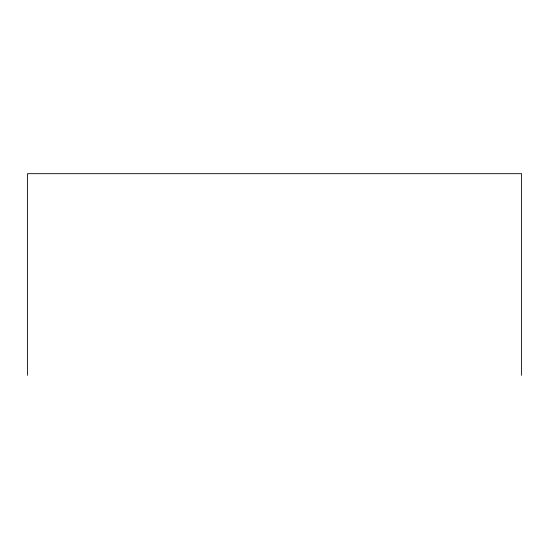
<?xml version="1.0" encoding="UTF-8"?>
<svg xmlns="http://www.w3.org/2000/svg" width="549" height="549" viewBox="0 0 549 549"><rect width="100%" height="100%" fill="white"/><g stroke="black" fill="none" stroke-linecap="round" stroke-linejoin="round"><path stroke-width="0.82" d="M521.55 375.324L521.55 173.676L27.45 173.676L27.45 375.324"/></g></svg>
